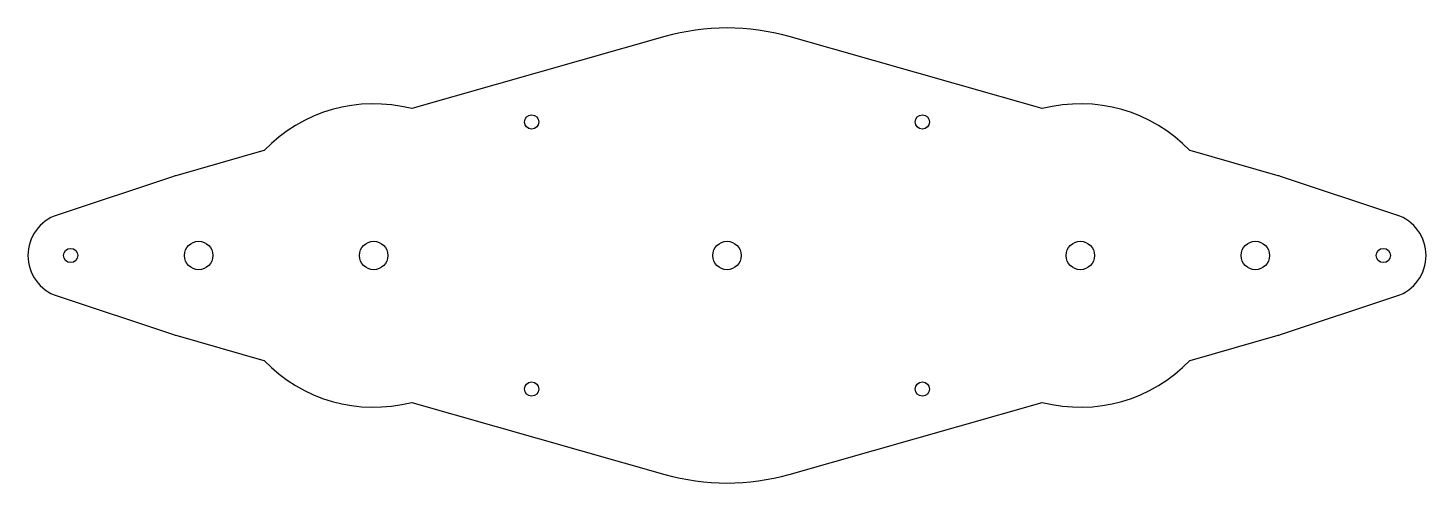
# Model space of a CAD drawing. Extents: x -147 to 147, y -48 to 48.
import ezdxf

# ---------------------------------------------------------------- set-up
doc = ezdxf.new("R2010")
doc.units = 0
doc.header["$MEASUREMENT"] = 0
doc.layers.add('VISIBLE', color=7, linetype='CONTINUOUS')

msp = doc.modelspace()

# ---------------------------------------------------------------- linework, layer by layer
at = {"layer": 'VISIBLE'}
for p, q in [((-13.14, 46.17), (-66.49, 30.98)), ((66.49, 30.98), (13.14, 46.17)), ((-97.63, 22.12), (-116.19, 16.83)), ((116.19, 16.83), (97.63, 22.12)), ((-116.91, 16.61), (-141.23, 8.54)), ((141.23, 8.54), (116.91, 16.61)), ((-141.23, -8.54), (-116.91, -16.61)), ((116.91, -16.61), (141.23, -8.54)), ((-116.19, -16.83), (-97.63, -22.12)), ((97.63, -22.12), (116.19, -16.83)), ((-66.49, -30.98), (-13.14, -46.17)), ((13.14, -46.17), (66.49, -30.98))]:
    msp.add_line(p, q, dxfattribs=at)
for centre, radius in [((-41.19, 28.18), 1.5), ((41.19, 28.18), 1.5), ((-111.4, 0), 3), ((-74.5, 0), 3), ((0, 0), 3), ((74.5, 0), 3), ((111.4, 0), 3), ((-138.4, 0), 1.5), ((138.4, 0), 1.5), ((-41.19, -28.18), 1.5), ((41.19, -28.18), 1.5)]:
    msp.add_circle(centre, radius, dxfattribs=at)
for centre, radius, start, end in [((0, 0), 48, 74.1102, 105.8898), ((-74.5, 0), 32, 75.4981, 136.2815), ((74.5, 0), 32, 43.7185, 104.5019), ((-111.4, 0), 17.5, 105.8898, 108.3496), ((111.4, 0), 17.5, 71.6504, 74.1102), ((-138.4, 0), 9, 108.3496, 251.6504), ((138.4, 0), 9, 288.3496, 71.6504), ((-111.4, 0), 17.5, 251.6504, 254.1102), ((111.4, 0), 17.5, 285.8898, 288.3496), ((-74.5, 0), 32, 223.7185, 284.5019), ((74.5, 0), 32, 255.4981, 316.2815), ((0, 0), 48, 254.1102, 285.8898)]:
    msp.add_arc(centre, radius, start, end, dxfattribs=at)

doc.saveas('drawing.dxf')
